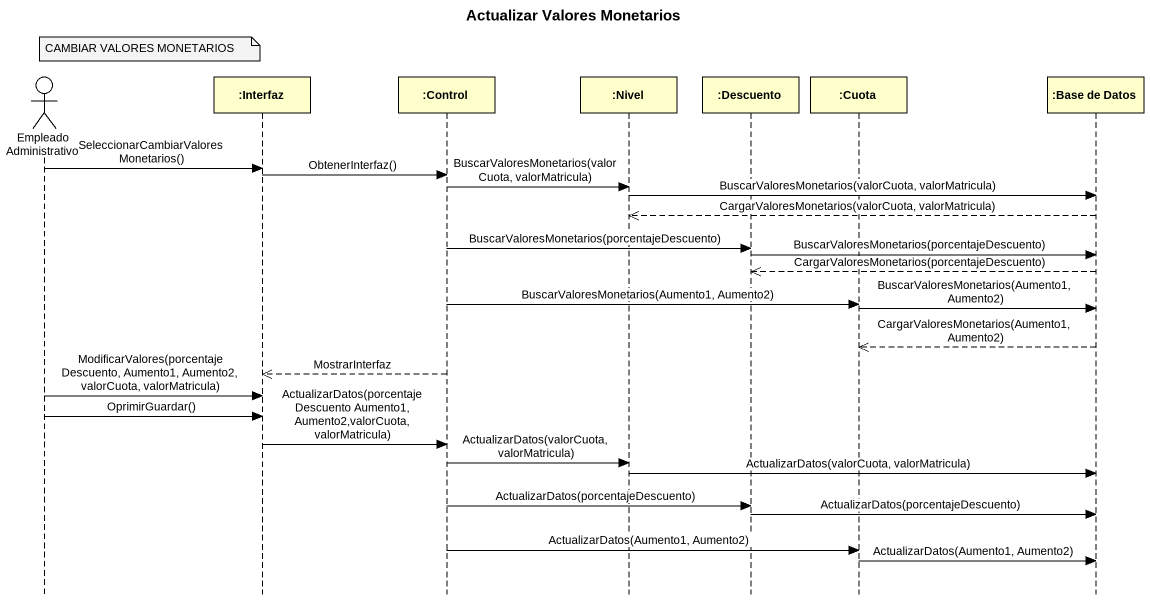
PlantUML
@startuml
title Actualizar Valores Monetarios
hide footbox
actor "Empleado Administrativo" as Empleado_Administrativo
participant ":Interfaz" as Interfaz
participant ":Control" as Control_
participant ":Nivel" as Nivel
participant ":Descuento" as Descuento
participant ":Cuota" as Cuota
participant ":Base de Datos" as Base_de_Datos

note over Empleado_Administrativo : CAMBIAR VALORES MONETARIOS
Empleado_Administrativo -> Interfaz : SeleccionarCambiarValoresMonetarios()
Interfaz -> Control_ : ObtenerInterfaz()
Control_ -> Nivel : BuscarValoresMonetarios(valorCuota, valorMatricula)
Nivel -> Base_de_Datos : BuscarValoresMonetarios(valorCuota, valorMatricula)
Base_de_Datos -->> Nivel : CargarValoresMonetarios(valorCuota, valorMatricula)
Control_ -> Descuento : BuscarValoresMonetarios(porcentajeDescuento)
Descuento -> Base_de_Datos : BuscarValoresMonetarios(porcentajeDescuento)
Base_de_Datos -->> Descuento : CargarValoresMonetarios(porcentajeDescuento)
Control_ -> Cuota : BuscarValoresMonetarios(Aumento1, Aumento2)
Cuota -> Base_de_Datos : BuscarValoresMonetarios(Aumento1, Aumento2)
Base_de_Datos -->> Cuota : CargarValoresMonetarios(Aumento1, Aumento2)
Control_ -->> Interfaz : MostrarInterfaz
Empleado_Administrativo -> Interfaz : ModificarValores(porcentajeDescuento, Aumento1, Aumento2, valorCuota, valorMatricula)
Empleado_Administrativo -> Interfaz : OprimirGuardar()
Interfaz -> Control_ : ActualizarDatos(porcentajeDescuento Aumento1, Aumento2,valorCuota, valorMatricula)
Control_ -> Nivel : ActualizarDatos(valorCuota,valorMatricula)
Nivel -> Base_de_Datos : ActualizarDatos(valorCuota, valorMatricula)
Control_ -> Descuento : ActualizarDatos(porcentajeDescuento)
Descuento -> Base_de_Datos : ActualizarDatos(porcentajeDescuento)
Control_ -> Cuota : ActualizarDatos(Aumento1, Aumento2)
Cuota -> Base_de_Datos : ActualizarDatos(Aumento1, Aumento2)
@enduml
